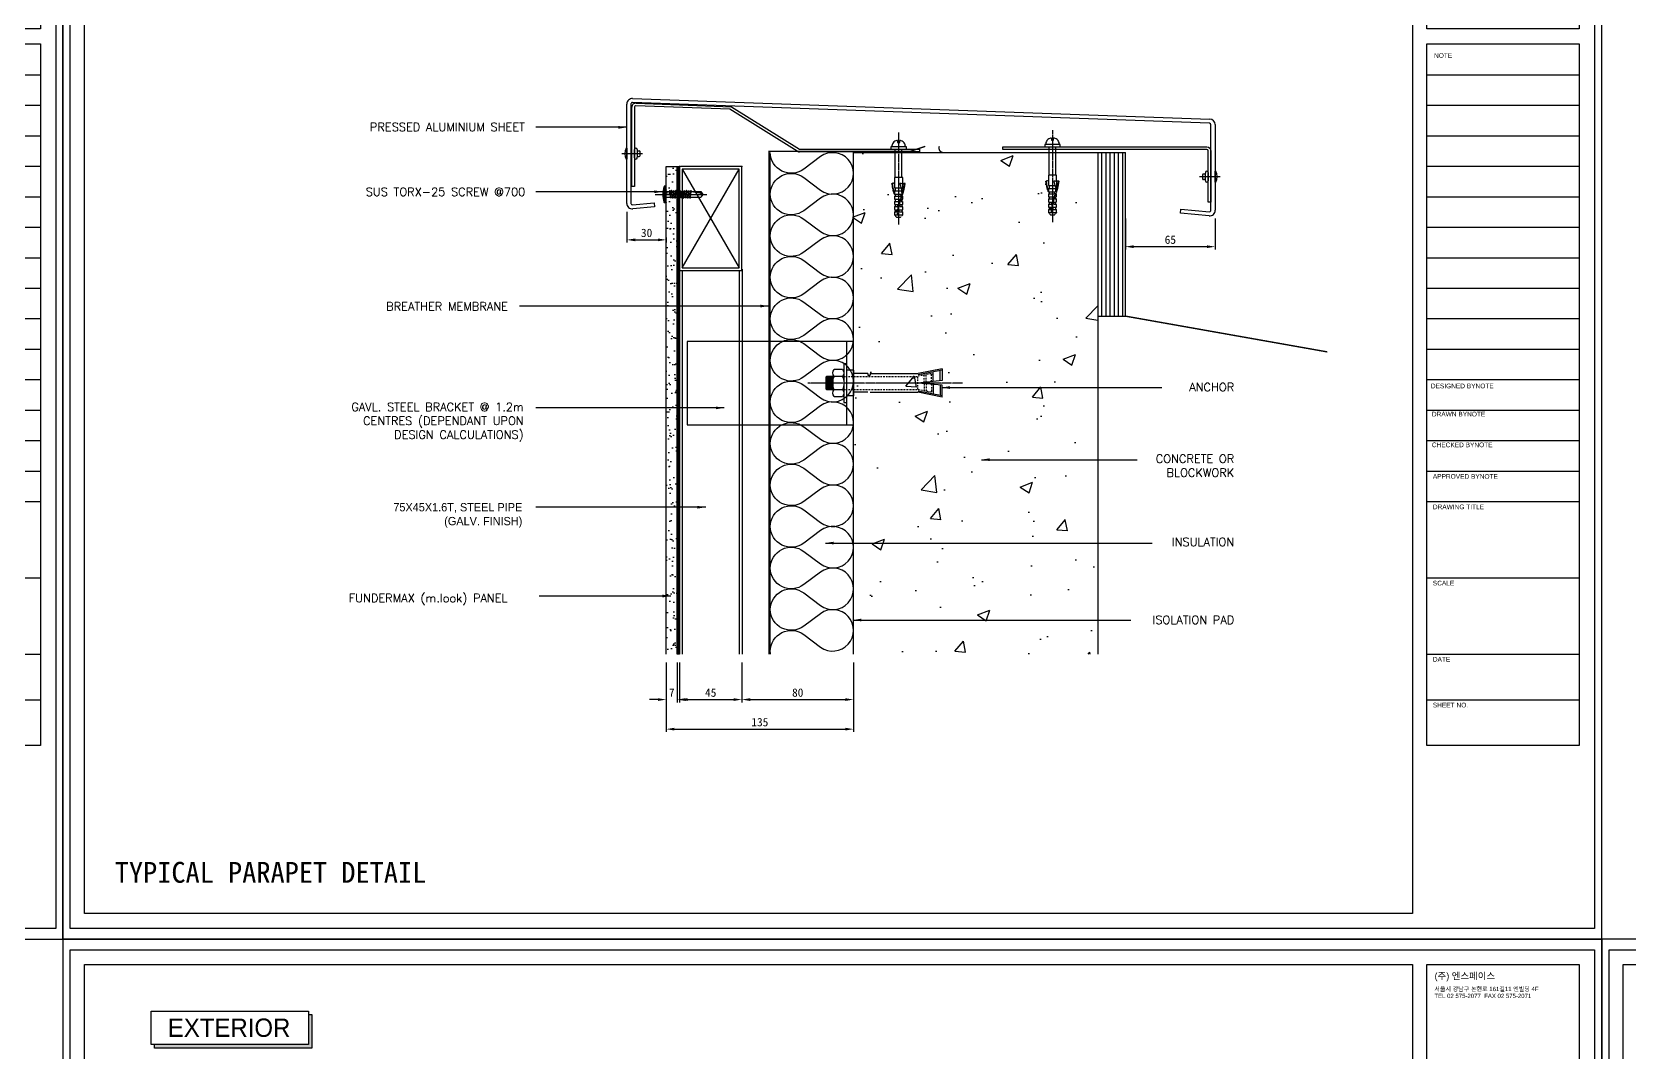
# Model space of a CAD drawing. Header units: millimetres. Extents: x 6755 to 21493, y 282 to 5565.
# Drawn here: x 7841 to 8992, y 3337 to 4072 of the extents above; entities that cross this region are included whole.
import ezdxf

# ---------------------------------------------------------------- set-up
doc = ezdxf.new("R2010")
doc.units = ezdxf.units.MM
doc.header["$MEASUREMENT"] = 0
for name, pattern in [('AXES', [2, 1.25, -0.25, 0.25, -0.25]), ('CACHE', [0.375, 0.25, -0.125]), ('CENTER', [7.75, 7.25, -0.25, 0, -0.25]), ('DASHDOTX2', [2, 1, -0.5, 0, -0.5]), ('HIDDEN', [0.375, 0.25, -0.125])]:
    doc.linetypes.add(name, pattern=pattern)
for name, color, linetype in [('3', 3, 'Continuous'), ('APPLICATION', 3, 'Continuous'), ('Bolt', 1, 'Continuous'), ('BREATHER', 150, 'Continuous'), ('DIM', 1, 'Continuous'), ('Dims', 1, 'Continuous'), ('Fixings', 1, 'Continuous'), ('INSULATION', 2, 'Continuous'), ('Pressings', 3, 'Continuous'), ('Structure', 6, 'Continuous')]:
    doc.layers.add(name, color=color, linetype=linetype)
for name, color, linetype, true_color in [('4', 4, 'Continuous', 0x00ffff), ('nt', 7, 'Continuous', 0x994c00), ('NT Panel', 7, 'Continuous', 0xbfff7f), ('TE 07', 7, 'Continuous', 0x000000), ('TEXT', 2, 'Continuous', 0xffff00)]:
    doc.layers.add(name, color=color, linetype=linetype, true_color=true_color)
doc.styles.add('Arial', font='arial.ttf')
doc.styles.add('HY울릉도L', font='Dotum.ttf')
doc.styles.add('style1', font='simplex.shx')
doc.dimstyles.new('Telling', dxfattribs={"dimscale": 2, "dimtxt": 3, "dimasz": 3, "dimexe": 1, "dimexo": 3, "dimgap": 1, "dimtad": 1, "dimdec": 1, "dimrnd": 1, "dimdsep": 46, "dimtxsty": 'Standard', "dimcen": 3, "dimclrd": 1, "dimclre": 1, "dimclrt": 2, "dimadec": 0, "dimazin": 0, "dimtfac": 1, "dimtdec": 1, "dimtofl": 0, "dimtmove": 0, "dimatfit": 0, "dimfxl": 1, "dimtolj": 1, "dimtzin": 0, "dimlwe": -1, "dimarcsym": 0})

# ---------------------------------------------------------------- blocks, each defined once
blk = doc.blocks.new('AL-TEMPLATE')
at = {"color": 9, "true_color": 0xc0c0c0}
for p, q in [((2716.82, 1392.97), (2800.02, 1392.97)), ((2716.82, 1376.33), (2800.02, 1376.33)), ((2716.82, 1359.69), (2800.02, 1359.69)), ((2716.82, 1343.05), (2800.02, 1343.05)), ((2716.82, 1326.41), (2800.02, 1326.41)), ((2716.82, 1309.77), (2800.02, 1309.77)), ((2716.82, 1293.13), (2800.02, 1293.13)), ((2716.82, 1276.49), (2800.02, 1276.49)), ((2716.82, 1259.85), (2800.02, 1259.85)), ((2716.82, 1243.21), (2800.02, 1243.21)), ((2716.82, 1209.93), (2800.02, 1209.93)), ((2716.82, 1193.29), (2800.02, 1193.29)), ((2716.82, 1176.65), (2800.02, 1176.65)), ((2716.82, 1118.41), (2800.02, 1118.41)), ((2716.82, 1076.81), (2800.02, 1076.81)), ((2716.82, 1051.85), (2800.02, 1051.85))]:
    blk.add_line(p, q, dxfattribs=at)
for points in [[(1976.34, 1509.45), (2808.34, 1509.45), (2808.34, 927.05), (1976.34, 927.05)], [(2716.82, 1501.32), (2800.02, 1501.32), (2800.02, 1418.12), (2716.82, 1418.12)], [(2716.82, 1409.8), (2800.02, 1409.8), (2800.02, 1026.89), (2716.82, 1026.89)]]:
    blk.add_lwpolyline(points, close=True, dxfattribs=at)
for points in [[(2716.82, 1226.57), (2800.02, 1226.57)], [(2716.82, 1160.01), (2800.02, 1160.01)]]:
    blk.add_lwpolyline(points, dxfattribs=at)
at = {"layer": 'nt', "color": 254, "linetype": 'Continuous', "true_color": 0xd6d6d6}
blk.add_lwpolyline([(1972.34, 1515.25), (1972.34, 921.25), (2812.34, 921.25), (2812.34, 1515.25)], close=True, dxfattribs=at)
at = {"layer": 'TE 07'}
blk.add_lwpolyline([(1984.07, 1501.32), (2709.08, 1501.32), (2709.08, 935.18), (1984.07, 935.18)], close=True, dxfattribs=at)
at = {"color": 150, "true_color": 0x007fff, "insert": (2721.06, 1496.93), "char_height": 3.6698, "width": 35.1369, "attachment_point": 1, "line_spacing_factor": 0.963855}
blk.add_mtext('\\fExpo M;(주) 엔스페이스', dxfattribs=at)
at = {"color": 7, "true_color": 0xffffff, "insert": (2720.94, 1489.17), "char_height": 2.3487, "width": 61.8214, "attachment_point": 1, "line_spacing_factor": 0.963855, "style": 'Arial'}
blk.add_mtext('\\fArial;서울시 강남구 논현로 161길11 엔빌딩 4F\\PTEL 02 575-2077  FAX 02 575-2071', dxfattribs=at)
at = {"color": 9, "true_color": 0xc0c0c0, "char_height": 2.5559, "attachment_point": 1, "line_spacing_factor": 0.963855}
for s, insert, width in [('\\fArial;NOTE', (2720.76, 1404.73), 11.9173), ('\\fArial;DESIGNED BYNOTE', (2719.01, 1224.39), 36.0906), ('\\fArial;DRAWN BYNOTE', (2719.56, 1209.04), 30.9788), ('\\fArial;CHECKED BYNOTE', (2719.56, 1192.25), 35.0282), ('\\fArial;APPROVED BYNOTE', (2720.1, 1175.04), 37.5533), ('\\fArial;DRAWING TITLE', (2720.1, 1158.4), 29.8086), ('\\fArial;SCALE', (2720.1, 1116.8), 13.8111), ('\\fArial;DATE', (2720.1, 1075.2), 11.517), ('\\fArial;SHEET NO.', (2720.1, 1050.24), 21.1247)]:
    blk.add_mtext(s, dxfattribs=dict(at, insert=insert, width=width))
blk = doc.blocks.new('Rivet_Front')
at = {"linetype": 'Continuous'}
for p, q in [((-4, 0), (4, 0)), ((-4, 0), (-4, -0.5)), ((-4, 0), (-4, -0.5)), ((-4, 0), (4, 0)), ((0, 11.2), (0, -3.7)), ((4, 0), (4, -0.5)), ((4, 0), (4, -0.5)), ((-4, 0), (4, 0)), ((-4, 0), (-4, -0.5)), ((4, 0), (4, -0.5))]:
    blk.add_line(p, q, dxfattribs=at)
blk.add_arc((0, 7), 8.5, 241.9275, 298.0725, dxfattribs=at)
blk.add_arc((0, 7), 8.5, 241.9275, 298.0725, dxfattribs=at)
blk.add_arc((0, 7), 8.5, 241.9275, 298.0725, dxfattribs=at)
blk = doc.blocks.new('Rivet_back')
at = {"linetype": 'Continuous'}
for p, q in [((-3.1, 2), (-2.6, 2)), ((-3.1, 2), (-2.6, 2)), ((-3.1, 2), (-2.6, 2)), ((-2.6, 2), (2.3, 2)), ((-2.6, 2), (2.3, 2)), ((-2.6, 2), (2.3, 2)), ((-2.1, 2.5), (-2.1, 3.5)), ((-2.1, 2.5), (-2.1, 3.5)), ((-2.1, 2.5), (-2.1, 3.5)), ((1.4, 4), (-1.6, 4)), ((1.4, 4), (-1.6, 4)), ((1.4, 4), (-1.6, 4)), ((1.9, 2.5), (1.9, 3.5)), ((1.9, 2.5), (1.9, 3.5)), ((1.9, 2.5), (1.9, 3.5)), ((2.9, 2), (2.4, 2)), ((2.9, 2), (2.4, 2)), ((2.9, 2), (2.4, 2)), ((2.9, 0), (-3.1, 0))]:
    blk.add_line(p, q, dxfattribs=at)
for centre, radius, start, end in [((-3.1, 1), 1, 90, 270), ((-3.1, 1), 1, 90, 270), ((-3.1, 1), 1, 90, 270), ((-2.6, 2.5), 0.5, 270, 0), ((-2.6, 2.5), 0.5, 270, 0), ((-2.6, 2.5), 0.5, 270, 0), ((-1.6, 3.5), 0.5, 90, 180), ((-1.6, 3.5), 0.5, 90, 180), ((-1.6, 3.5), 0.5, 90, 180), ((1.4, 3.5), 0.5, 0, 90), ((1.4, 3.5), 0.5, 0, 90), ((1.4, 3.5), 0.5, 0, 90), ((2.4, 2.5), 0.5, 180, 270), ((2.4, 2.5), 0.5, 180, 270), ((2.4, 2.5), 0.5, 180, 270), ((2.9, 1), 1, 270, 90), ((2.9, 1), 1, 270, 90), ((2.9, 1), 1, 270, 90)]:
    blk.add_arc(centre, radius, start, end, dxfattribs=at)
blk = doc.blocks.new('TPNS10')
at = {"linetype": 'AXES'}
blk.add_line((12, 0), (-54.4, 0), dxfattribs=at)
at = {"linetype": 'CACHE'}
for p, q in [((-47.4, 3), (-48.9, 1.5)), ((-48.9, 1.5), (-48.9, -1.5)), ((-45.1, 3), (-47.4, 3)), ((-47.4, 3), (-47.4, -3)), ((-45.1, 3), (-45.1, 1.3)), ((-43.6, 2.5), (-45.1, 2.5)), ((-41.4, 3), (-43.6, 3)), ((-43.6, 3), (-43.6, 1.1)), ((-41.4, 3), (-41.4, 0.7)), ((-39.9, 2.5), (-41.4, 2.5)), ((-37.6, 3), (-39.9, 3)), ((-39.9, 3), (-39.9, 0.4)), ((-37.6, 3), (-37.6, -0.3)), ((-36.1, 2.5), (-37.6, 2.5)), ((-33.9, 3), (-36.1, 3)), ((-36.1, 3), (-36.1, -0.7)), ((-33.9, 3), (-33.9, -1.5)), ((-32.4, 2.5), (-33.9, 2.5)), ((-30.1, 3), (-32.4, 3)), ((-32.4, 3), (-32.4, -2)), ((-30.1, 3), (-30.1, -2.3)), ((-27.9, 2.5), (-30.1, 2.5)), ((-27.9, 3), (-27.9, -2)), ((-20.4, 3), (-27.9, 3)), ((-24.8, 3), (-24.4, 4.4)), ((-20.4, -3), (-20.4, 3)), ((-20.4, 2.4), (0, 2.4)), ((-47.4, -3), (-48.9, -1.5)), ((-47.4, -3), (-45.1, -3)), ((-45.1, -0.3), (-45.1, -3)), ((-45.1, -2.5), (-43.6, -2.5)), ((-43.6, -0.5), (-43.6, -3)), ((-43.6, -3), (-41.4, -3)), ((-41.4, -0.9), (-41.4, -3)), ((-41.4, -2.5), (-39.9, -2.5)), ((-39.9, -1.3), (-39.9, -3)), ((-39.9, -3), (-37.6, -3)), ((-37.6, -1.9), (-37.6, -3)), ((-37.6, -2.5), (-36.1, -2.5)), ((-36.1, -2.4), (-36.1, -3)), ((-36.1, -3), (-33.9, -3)), ((-33.9, -3), (-34, -2.5)), ((-24.5, -1), (-24.8, -3)), ((-24.8, -3), (-24.4, -4.4)), ((-24.8, -3), (-20.4, -3)), ((-24.4, -4.4), (-24.5, -4.8)), ((-20.4, -2.4), (0, -2.4))]:
    blk.add_line(p, q, dxfattribs=at)
for p, q in [((0, 5.6), (0, -5.6)), ((1.6, 5.6), (0, 5.6)), ((1.6, -5.6), (1.6, 5.6)), ((2.4, 4.8), (1.6, 4.8)), ((6.3, 0.8), (4.8, 0.8)), ((4.8, 0.8), (4.8, -0.8)), ((0, -5.6), (1.6, -5.6)), ((2.4, -4.8), (1.6, -4.8)), ((4.8, -0.8), (6.3, -0.8))]:
    blk.add_line(p, q)
for points in [[(-47.4, 0.8), (-45, 0.6), (-44.6, 0.6), (-44.2, 0.6), (-43.8, 0.5), (-43.4, 0.5), (-42.9, 0.4), (-42.5, 0.3), (-42.1, 0.3), (-41.7, 0.2), (-41.4, 0.1), (-41, 0), (-40.6, -0.1), (-40.2, -0.2), (-39.8, -0.3), (-39.4, -0.4), (-39, -0.5), (-38.6, -0.6), (-38.2, -0.7), (-37.8, -0.8), (-37.4, -1), (-37, -1.1), (-36.6, -1.2), (-36.2, -1.3), (-35.8, -1.5), (-35.4, -1.6), (-35, -1.7), (-34.6, -1.8), (-34.2, -2), (-33.9, -2.1), (-33.5, -2.2), (-33.2, -2.4)], [(-47.4, 0.5), (-45.1, 0.3), (-44.6, 0.2), (-44.2, 0.2), (-43.8, 0.1), (-43.4, 0.1), (-43, 0), (-42.6, 0), (-42.2, -0.1), (-41.8, -0.2), (-41.4, -0.3), (-41.1, -0.3), (-40.7, -0.4), (-40.3, -0.5), (-39.9, -0.6), (-39.5, -0.7), (-39, -0.9), (-38.1, -1.1), (-37.3, -1.4), (-36.7, -1.6), (-36.3, -1.7), (-35.9, -1.8), (-35.5, -1.9), (-35.1, -2.1), (-34.7, -2.2), (-34.4, -2.3), (-33.9, -2.5), (-33.3, -2.7), (-32.9, -2.8), (-32.6, -3), (-32.2, -3.1), (-31.9, -3.2), (-31.5, -3.3), (-31.1, -3.5), (-30.7, -3.6), (-30.3, -3.7), (-29.9, -3.8), (-29.4, -3.9), (-29, -4), (-28.5, -4.1), (-27.9, -4.2), (-27.3, -4.3), (-26.7, -4.4), (-26, -4.5), (-25.3, -4.7), (-24.5, -4.8)], [(-45.1, 1.3), (-45, 1.2), (-44.5, 1.2), (-44.1, 1.2), (-43.7, 1.1), (-43.6, 1.1)], [(-41.4, 0.7), (-41.2, 0.7), (-40.8, 0.6), (-40.4, 0.5), (-40.1, 0.4), (-39.9, 0.4)], [(-32.4, 3), (-32.2, 3.1), (-31.9, 3.2), (-31.5, 3.3), (-31.1, 3.5), (-30.7, 3.6), (-30.3, 3.7), (-29.9, 3.8), (-29.4, 3.9), (-29, 4), (-28.5, 4.1), (-27.9, 4.2), (-27.3, 4.3), (-26.7, 4.4), (-26, 4.5), (-25.3, 4.7), (-24.5, 4.8)], [(-31.3, 3), (-31, 3.1), (-30.6, 3.2), (-30.2, 3.3), (-29.8, 3.4), (-29.4, 3.5), (-28.9, 3.7), (-28.4, 3.8), (-27.8, 3.9), (-27.3, 4), (-26.6, 4.1), (-26, 4.2), (-25.2, 4.3), (-24.4, 4.4)], [(-45.1, -0.3), (-45.1, -0.3), (-44.7, -0.4), (-44.3, -0.4), (-43.9, -0.5), (-43.6, -0.5)], [(-41.4, -0.9), (-41.2, -0.9), (-40.8, -1), (-40.5, -1.1), (-40.1, -1.2), (-39.9, -1.3)], [(-37.6, -0.3), (-37.3, -0.4), (-36.8, -0.5), (-36.4, -0.6), (-36.1, -0.7)], [(-37.6, -1.9), (-37.5, -2), (-36.9, -2.1), (-36.5, -2.3), (-36.1, -2.4)], [(-33.9, -1.5), (-33.7, -1.5), (-33.3, -1.7), (-33, -1.8)], [(-32.8, -2.5), (-32.5, -2.6), (-32.1, -2.7), (-31.7, -2.9), (-31.4, -3), (-31, -3.1), (-30.6, -3.2), (-30.2, -3.3), (-29.8, -3.4), (-29.4, -3.5), (-28.9, -3.7), (-28.4, -3.8), (-27.8, -3.9), (-27.3, -4), (-26.6, -4.1), (-26, -4.2), (-25.2, -4.3), (-24.4, -4.4)], [(-32.4, -2.5), (-31.5, -2.5), (-30.6, -2.4), (-29.9, -2.3), (-29.3, -2.3), (-28.8, -2.2), (-28.4, -2.1), (-27.9, -2), (-27.6, -1.9), (-27.2, -1.8), (-26.8, -1.7), (-26.5, -1.6), (-26.1, -1.5), (-25.7, -1.4), (-25.3, -1.2), (-24.9, -1.1), (-24.5, -1)], [(-32.1, -2.6), (-31.1, -2.7), (-30.3, -2.8), (-29.6, -2.9), (-28.9, -2.9), (-28.4, -3), (-28, -3), (-27.6, -3.1), (-27.2, -3.1), (-26.9, -3.1), (-26.5, -3.1), (-26.2, -3.1), (-25.9, -3.2), (-25.6, -3.1), (-25.3, -3.1), (-25.1, -3.1), (-24.9, -3.1)]]:
    blk.add_lwpolyline(points, dxfattribs=at)
for points in [[(6.3, 0.8, 0.048202), (6, 1.9, 0.09084), (5.2, 3.4, 0.104065), (3.9, 4.4, 0.115836), (2.4, 4.8, 0.115836)], [(2.4, -4.8, 0.115836), (3.9, -4.4, 0.104065), (5.2, -3.4, 0.09084), (6, -1.9, 0.048202), (6.3, -0.8, 0.083285)]]:
    blk.add_lwpolyline(points, format="xyb")
blk = doc.blocks.new('*D80')
at = {"layer": 'Defpoints', "color": 0, "transparency": 16777216}
for p in [(8628.9, 3943.6), (8693.6, 3943.6), (8628.9, 3917.4)]:
    blk.add_point(p, dxfattribs=at)
at = {"layer": 'Dims', "color": 1, "transparency": 16777216}
for p, q in [((8628.9, 3937.6), (8628.9, 3915.4)), ((8693.6, 3937.6), (8693.6, 3915.4))]:
    blk.add_line(p, q, dxfattribs=at)
at = {"layer": 'Dims', "color": 1, "lineweight": -2, "transparency": 16777216}
blk.add_line((8687.6, 3917.4), (8634.9, 3917.4), dxfattribs=at)
at = {"layer": 'Dims', "color": 1, "transparency": 16777216}
for points in [[(8634.9, 3918.4), (8634.9, 3916.4), (8628.9, 3917.4)], [(8687.6, 3918.4), (8687.6, 3916.4), (8693.6, 3917.4)]]:
    blk.add_solid(points, dxfattribs=at)
at = {"layer": 'Dims', "color": 2, "transparency": 16777216, "insert": (8661.3, 3922.4), "char_height": 6, "attachment_point": 5}
blk.add_mtext('\\A1;65', dxfattribs=at)
blk = doc.blocks.new('*D81')
at = {"layer": 'Defpoints', "color": 0, "transparency": 16777216}
for p in [(8269.7, 3948.6), (8298, 3929.9), (8298, 3922.3)]:
    blk.add_point(p, dxfattribs=at)
at = {"layer": 'Dims', "color": 1, "transparency": 16777216}
for p, q in [((8269.7, 3942.6), (8269.7, 3920.3)), ((8298, 3923.9), (8298, 3920.3))]:
    blk.add_line(p, q, dxfattribs=at)
at = {"layer": 'Dims', "color": 1, "lineweight": -2, "transparency": 16777216}
blk.add_line((8275.7, 3922.3), (8292, 3922.3), dxfattribs=at)
at = {"layer": 'Dims', "color": 1, "transparency": 16777216}
for points in [[(8275.7, 3923.3), (8275.7, 3921.3), (8269.7, 3922.3)], [(8292, 3923.3), (8292, 3921.3), (8298, 3922.3)]]:
    blk.add_solid(points, dxfattribs=at)
at = {"layer": 'Dims', "color": 2, "transparency": 16777216, "insert": (8283.9, 3927.3), "char_height": 6, "attachment_point": 5}
blk.add_mtext('\\A1;30', dxfattribs=at)
blk = doc.blocks.new('al-anchor')
at = {"layer": 'Bolt', "linetype": 'CENTER'}
blk.add_line((450.1, 842.4), (450.1, 731), dxfattribs=at)
at = {"layer": 'Bolt'}
for p, q in [((439.9, 827.7), (443.4, 810.2)), ((439.9, 827.7), (448.5, 827.7)), ((440.8, 827.7), (444.3, 810.3)), ((448.6, 826.2), (441.2, 826.2)), ((449.1, 821.3), (442.1, 821.3)), ((448.5, 827.7), (450.1, 810.2)), ((451.8, 827.7), (450.1, 810.2)), ((451.2, 821.3), (458.2, 821.3)), ((451.7, 826.2), (459.1, 826.2)), ((460.4, 827.7), (451.8, 827.7)), ((459.4, 827.7), (455.9, 810.3)), ((460.4, 827.7), (456.9, 810.3)), ((443.4, 775.8), (443.4, 810.2)), ((456.9, 775.8), (456.9, 810.3)), ((443.4, 774.2), (443.4, 763.9)), ((455.7, 774.2), (455.7, 775.8)), ((456.9, 775.8), (455.7, 775.8)), ((456.9, 774.2), (455.7, 774.2)), ((456.9, 774.2), (456.9, 763.9)), ((440.9, 763.9), (440.9, 758.9)), ((459.4, 763.9), (440.9, 763.9)), ((459.4, 763.9), (459.4, 758.9)), ((440.4, 749.9), (440.4, 755.9)), ((445.4, 744.4), (445.4, 755.9)), ((454.9, 748.9), (445.4, 748.9)), ((454.9, 748.4), (445.4, 748.4)), ((454.9, 755.9), (454.9, 744.4)), ((459.9, 755.9), (459.9, 749.9)), ((454.9, 747.9), (445.4, 747.9)), ((454.9, 747.4), (445.4, 747.4)), ((454.9, 746.9), (445.4, 746.9)), ((454.9, 746.4), (445.4, 746.4)), ((454.9, 745.9), (445.4, 745.9)), ((454.9, 745.4), (445.4, 745.4)), ((454.9, 744.9), (445.4, 744.9)), ((454.9, 744.4), (445.4, 744.4)), ((445.4, 744.4), (445.9, 743.9)), ((454.4, 743.9), (445.9, 743.9)), ((454.4, 743.9), (454.9, 744.4))]:
    blk.add_line(p, q, dxfattribs=at)
at = {"layer": 'Bolt', "linetype": 'DASHDOTX2'}
for p, q in [((443.5, 819.5), (445.3, 810.3)), ((449.2, 820), (444, 820)), ((451.1, 820), (456.3, 820)), ((456.8, 819.5), (455, 810.3)), ((449.6, 816.1), (444.1, 816.1)), ((449.7, 814.8), (444.4, 814.8)), ((445.4, 755.9), (445.4, 810.2)), ((445.4, 810.2), (454.9, 810.2)), ((450.6, 814.8), (455.9, 814.8)), ((450.7, 816.1), (456.1, 816.1)), ((454.9, 755.9), (454.9, 810.2))]:
    blk.add_line(p, q, dxfattribs=at)
at = {"layer": 'Bolt'}
blk.add_lwpolyline([(436, 758.9), (464, 758.9), (464, 756.9), (436, 756.9)], close=True, dxfattribs=at)
at = {"layer": 'Bolt', "linetype": 'DASHDOTX2'}
for centre, start, end in [((444, 819.5), 91.5299, 176.3045), ((456.3, 819.5), 3.6955, 88.4701)]:
    blk.add_arc(centre, 0.513, start, end, dxfattribs=at)
at = {"layer": 'Bolt'}
for centre, radius, start, end in [((442.9, 753.3), 3.58, 45.683, 134.317), ((442.9, 752.4), 3.58, 225.683, 314.317), ((450.1, 745.3), 11.6, 65.7903, 114.2097), ((450.1, 760.4), 11.6, 245.7903, 294.2097), ((457.4, 753.3), 3.58, 45.683, 134.317), ((457.4, 752.4), 3.58, 225.683, 314.317)]:
    blk.add_arc(centre, radius, start, end, dxfattribs=at)
blk = doc.blocks.new('75-45_pipe')
at = {"layer": '3', "color": 4}
for p, q in [((-3668.1, 5689.5), (-3739.1, 5648.5)), ((-3739.1, 5689.5), (-3668.1, 5648.5))]:
    blk.add_line(p, q, dxfattribs=at)
blk.add_lwpolyline([(-3740.1, 5646.5), (-3667.1, 5646.5, 0.414214), (-3666.1, 5647.5), (-3666.1, 5690.5, 0.414214), (-3667.1, 5691.5), (-3740.1, 5691.5, 0.414214), (-3741.1, 5690.5), (-3741.1, 5647.5, 0.414214)], format="xyb", close=True, dxfattribs=at)
blk.add_lwpolyline([(-3739.1, 5648.5), (-3668.1, 5648.5), (-3668.1, 5689.5), (-3739.1, 5689.5)], close=True, dxfattribs=at)
at = {"layer": 'DIM'}
for p in [(-3741.1, 5691.5), (-3666.1, 5691.5), (-3741.1, 5646.5), (-3666.1, 5646.5)]:
    blk.add_point(p, dxfattribs=at)
blk = doc.blocks.new('*D123')
at = {"layer": 'Defpoints', "color": 0, "transparency": 16777216}
for p in [(8298, 3623.8), (8306, 3623.8), (8306, 3591.1)]:
    blk.add_point(p, dxfattribs=at)
at = {"layer": 'Dims', "color": 1, "transparency": 16777216}
for p, q in [((8298, 3617.8), (8298, 3589.1)), ((8306, 3617.8), (8306, 3589.1))]:
    blk.add_line(p, q, dxfattribs=at)
at = {"layer": 'Dims', "color": 1, "lineweight": -2, "transparency": 16777216}
for p, q in [((8292, 3591.1), (8286, 3591.1)), ((8312, 3591.1), (8318, 3591.1))]:
    blk.add_line(p, q, dxfattribs=at)
at = {"layer": 'Dims', "color": 1, "transparency": 16777216}
for points in [[(8292, 3592.1), (8292, 3590.1), (8298, 3591.1)], [(8312, 3592.1), (8312, 3590.1), (8306, 3591.1)]]:
    blk.add_solid(points, dxfattribs=at)
at = {"layer": 'Dims', "color": 2, "transparency": 16777216, "insert": (8302, 3596.1), "char_height": 6, "attachment_point": 5}
blk.add_mtext('\\A1;7', dxfattribs=at)
blk = doc.blocks.new('*D124')
at = {"layer": 'Defpoints', "color": 0, "transparency": 16777216}
for p in [(8307.6, 3623.8), (8352.6, 3623.8), (8352.6, 3591.1)]:
    blk.add_point(p, dxfattribs=at)
at = {"layer": 'Dims', "color": 1, "transparency": 16777216}
for p, q in [((8307.6, 3617.8), (8307.6, 3589.1)), ((8352.6, 3617.8), (8352.6, 3589.1))]:
    blk.add_line(p, q, dxfattribs=at)
at = {"layer": 'Dims', "color": 1, "lineweight": -2, "transparency": 16777216}
blk.add_line((8313.6, 3591.1), (8346.6, 3591.1), dxfattribs=at)
at = {"layer": 'Dims', "color": 1, "transparency": 16777216}
for points in [[(8313.6, 3592.1), (8313.6, 3590.1), (8307.6, 3591.1)], [(8346.6, 3592.1), (8346.6, 3590.1), (8352.6, 3591.1)]]:
    blk.add_solid(points, dxfattribs=at)
at = {"layer": 'Dims', "color": 2, "transparency": 16777216, "insert": (8330.1, 3596.1), "char_height": 6, "attachment_point": 5}
blk.add_mtext('\\A1;45', dxfattribs=at)
blk = doc.blocks.new('*D125')
at = {"layer": 'Defpoints', "color": 0, "transparency": 16777216}
for p in [(8352.6, 3623.2), (8433, 3623.2), (8433, 3591.1)]:
    blk.add_point(p, dxfattribs=at)
at = {"layer": 'Dims', "color": 1, "transparency": 16777216}
for p, q in [((8352.6, 3617.2), (8352.6, 3589.1)), ((8433, 3617.2), (8433, 3589.1))]:
    blk.add_line(p, q, dxfattribs=at)
at = {"layer": 'Dims', "color": 1, "lineweight": -2, "transparency": 16777216}
blk.add_line((8358.6, 3591.1), (8427, 3591.1), dxfattribs=at)
at = {"layer": 'Dims', "color": 1, "transparency": 16777216}
for points in [[(8358.6, 3592.1), (8358.6, 3590.1), (8352.6, 3591.1)], [(8427, 3592.1), (8427, 3590.1), (8433, 3591.1)]]:
    blk.add_solid(points, dxfattribs=at)
at = {"layer": 'Dims', "color": 2, "transparency": 16777216, "insert": (8392.8, 3596.1), "char_height": 6, "attachment_point": 5}
blk.add_mtext('\\A1;80', dxfattribs=at)
blk = doc.blocks.new('*D126')
at = {"layer": 'Defpoints', "color": 0, "transparency": 16777216}
for p in [(8298, 3623.8), (8433, 3623.8), (8433, 3569.8)]:
    blk.add_point(p, dxfattribs=at)
at = {"layer": 'Dims', "color": 1, "transparency": 16777216}
for p, q in [((8298, 3617.8), (8298, 3567.8)), ((8433, 3617.8), (8433, 3567.8))]:
    blk.add_line(p, q, dxfattribs=at)
at = {"layer": 'Dims', "color": 1, "lineweight": -2, "transparency": 16777216}
blk.add_line((8304, 3569.8), (8427, 3569.8), dxfattribs=at)
at = {"layer": 'Dims', "color": 1, "transparency": 16777216}
for points in [[(8304, 3570.8), (8304, 3568.8), (8298, 3569.8)], [(8427, 3570.8), (8427, 3568.8), (8433, 3569.8)]]:
    blk.add_solid(points, dxfattribs=at)
at = {"layer": 'Dims', "color": 2, "transparency": 16777216, "insert": (8365.5, 3574.8), "char_height": 6, "attachment_point": 5}
blk.add_mtext('\\A1;135', dxfattribs=at)
blk = doc.blocks.new('SDS')
at = {"layer": 'Bolt', "linetype": 'ByBlock'}
h = blk.add_hatch(color=256, dxfattribs=at)
edge = h.paths.add_edge_path()
edge.add_ellipse((2174.7, 2125), major_axis=(0.122, 0.122), ratio=1, start_angle=227.4952, end_angle=310.1753, ccw=False)
edge.add_line((2174.7, 2124.8), (2174.2, 2124.8))
edge.add_ellipse((2174.2, 2125.2), major_axis=(-0.273, 0.273), ratio=1, start_angle=58.6705, end_angle=131.9754, ccw=False)
edge.add_ellipse((2189.6, 2130.8), major_axis=(11.8, 11.8), ratio=1, start_angle=143.5595, end_angle=154.9155, ccw=False)
edge.add_line((2173.1, 2128.3), (2173.9, 2128.3))
edge.add_line((2173.9, 2128.3), (2174.5, 2130.8))
edge.add_line((2174.5, 2130.8), (2173.9, 2133.3))
edge.add_line((2173.9, 2133.3), (2173.1, 2133.3))
edge.add_ellipse((2189.6, 2130.8), major_axis=(-11.8, 11.8), ratio=1, start_angle=25.0886, end_angle=36.4366, ccw=False)
edge.add_ellipse((2174.2, 2136.4), major_axis=(-0.273, 0.273), ratio=1, start_angle=-41.9754, end_angle=31.5885, ccw=False)
edge.add_line((2174.2, 2136.8), (2174.7, 2136.8))
edge.add_ellipse((2174.7, 2136.7), major_axis=(0.122, 0.122), ratio=1, start_angle=319.8247, end_angle=402.5048, ccw=False)
edge.add_line((2174.9, 2136.7), (2174.9, 2125))
for points in [[(2178.2, 2133.5), (2177.9, 2130.8), (2177.8, 2130.7), (2177.8, 2130.8), (2178.1, 2133.6), (2178.2, 2133.6)], [(2179.4, 2133.6), (2179.4, 2133.6), (2179.4, 2133.6), (2179.4, 2133.5), (2178.8, 2128.1), (2178.7, 2128.1), (2178.7, 2128.1)], [(2180.9, 2133.6), (2180.9, 2133.6), (2181, 2133.6), (2181, 2133.5), (2180.3, 2128.1), (2180.3, 2128.1), (2180.2, 2128.1)], [(2182.4, 2133.6), (2182.5, 2133.6), (2182.5, 2133.6), (2182.5, 2133.5), (2181.9, 2128.1), (2181.8, 2128.1), (2181.8, 2128.1)], [(2184, 2133.6), (2184, 2133.6), (2184, 2133.6), (2184.1, 2133.5), (2183.4, 2128.1), (2183.4, 2128.1), (2183.3, 2128.1)], [(2185.5, 2133.6), (2185.6, 2133.6), (2185.6, 2133.6), (2185.6, 2133.5), (2185, 2128.1), (2184.9, 2128.1), (2184.9, 2128.1)], [(2187.1, 2133.6), (2187.1, 2133.6), (2187.1, 2133.6), (2187.2, 2133.5), (2186.5, 2128.1), (2186.5, 2128.1), (2186.4, 2128.1)], [(2188.6, 2133.6), (2188.7, 2133.6), (2188.7, 2133.6), (2188.7, 2133.5), (2188.1, 2128.1), (2188, 2128.1), (2187.9, 2128.1)], [(2190.1, 2133.6), (2190.2, 2133.6), (2190.2, 2133.6), (2190.2, 2133.5), (2189.6, 2128.1), (2189.5, 2128.1), (2189.5, 2128.1)], [(2191.7, 2133.6), (2191.7, 2133.6), (2191.8, 2133.6), (2191.8, 2133.5), (2191.1, 2128.1), (2191.1, 2128.1), (2191, 2128.1)], [(2193.2, 2133.6), (2193.3, 2133.6), (2193.3, 2133.6), (2193.3, 2133.5), (2192.7, 2128.1), (2192.6, 2128.1), (2192.6, 2128.1)]]:
    blk.add_hatch(color=256, dxfattribs=at).paths.add_polyline_path(points)
at = {"layer": 'Bolt', "linetype": 'CENTER', "ltscale": 10}
blk.add_line((2167.4, 2130.8), (2204.6, 2130.8), dxfattribs=at)
at = {"layer": 'Bolt'}
for p, q in [((2176.2, 2132.8), (2177.9, 2132.8)), ((2177.8, 2130.8), (2178.1, 2133.6)), ((2177.8, 2130.8), (2177.9, 2132.8)), ((2178.1, 2133.6), (2177.9, 2132.8)), ((2177.9, 2130.8), (2178.2, 2133.5)), ((2177.9, 2130.8), (2178.4, 2132.8)), ((2178.2, 2133.6), (2178.4, 2132.8)), ((2178.4, 2132.8), (2179.1, 2132.8)), ((2178.5, 2128.8), (2179.1, 2132.8)), ((2178.7, 2128.1), (2179.4, 2133.6)), ((2178.8, 2128.1), (2179.5, 2133.5)), ((2179, 2128.8), (2179.6, 2132.8)), ((2179.3, 2133.6), (2179.1, 2132.8)), ((2179.4, 2133.6), (2179.6, 2132.8)), ((2179.6, 2132.8), (2180.4, 2132.8)), ((2179.6, 2132.8), (2180.7, 2132.8)), ((2180, 2128.8), (2180.7, 2132.8)), ((2180.2, 2128.1), (2180.9, 2133.6)), ((2180.3, 2128.1), (2181, 2133.5)), ((2180.5, 2128.8), (2181.2, 2132.8)), ((2180.9, 2133.6), (2180.7, 2132.8)), ((2181, 2133.6), (2181.2, 2132.8)), ((2181.2, 2132.8), (2181.9, 2132.8)), ((2181.2, 2132.8), (2182.2, 2132.8)), ((2181.6, 2128.8), (2182.2, 2132.8)), ((2181.8, 2128.1), (2182.4, 2133.6)), ((2181.9, 2128.1), (2182.5, 2133.5)), ((2182.1, 2128.8), (2182.7, 2132.8)), ((2182.4, 2133.6), (2182.2, 2132.8)), ((2182.5, 2133.6), (2182.7, 2132.8)), ((2182.7, 2132.8), (2183.4, 2132.8)), ((2182.7, 2132.8), (2183.7, 2132.8)), ((2183.1, 2128.8), (2183.7, 2132.8)), ((2183.3, 2128.1), (2184, 2133.6)), ((2183.4, 2128.1), (2184.1, 2133.5)), ((2183.6, 2128.8), (2184.2, 2132.8)), ((2183.9, 2133.6), (2183.7, 2132.8)), ((2184, 2133.6), (2184.2, 2132.8)), ((2184.2, 2132.8), (2185, 2132.8)), ((2184.2, 2132.8), (2185.3, 2132.8)), ((2184.7, 2128.8), (2185.3, 2132.8)), ((2184.9, 2128.1), (2185.5, 2133.6)), ((2185, 2128.1), (2185.6, 2133.5)), ((2185.2, 2128.8), (2185.8, 2132.8)), ((2185.5, 2133.6), (2185.3, 2132.8)), ((2185.6, 2133.6), (2185.8, 2132.8)), ((2185.8, 2132.8), (2186.5, 2132.8)), ((2185.8, 2132.8), (2186.8, 2132.8)), ((2186.2, 2128.8), (2186.8, 2132.8)), ((2186.4, 2128.1), (2187.1, 2133.6)), ((2186.5, 2128.1), (2187.2, 2133.5)), ((2186.7, 2128.8), (2187.3, 2132.8)), ((2187, 2133.6), (2186.8, 2132.8)), ((2187.1, 2133.6), (2187.3, 2132.8)), ((2187.3, 2132.8), (2188.1, 2132.8)), ((2187.3, 2132.8), (2188.4, 2132.8)), ((2187.7, 2128.8), (2188.4, 2132.8)), ((2187.9, 2128.1), (2188.6, 2133.6)), ((2188.1, 2128.1), (2188.7, 2133.5)), ((2188.2, 2128.8), (2188.9, 2132.8)), ((2188.6, 2133.6), (2188.4, 2132.8)), ((2188.7, 2133.6), (2188.9, 2132.8)), ((2188.9, 2132.8), (2189.6, 2132.8)), ((2188.9, 2132.8), (2189.9, 2132.8)), ((2189.3, 2128.8), (2189.9, 2132.8)), ((2189.5, 2128.1), (2190.1, 2133.6)), ((2189.6, 2128.1), (2190.2, 2133.5)), ((2189.8, 2128.8), (2190.4, 2132.8)), ((2190.1, 2133.6), (2189.9, 2132.8)), ((2190.2, 2133.6), (2190.4, 2132.8)), ((2190.4, 2132.8), (2191.1, 2132.8)), ((2190.4, 2132.8), (2191.5, 2132.8)), ((2190.8, 2128.8), (2191.5, 2132.8)), ((2191, 2128.1), (2191.7, 2133.6)), ((2191.1, 2128.1), (2191.8, 2133.5)), ((2191.3, 2128.8), (2191.9, 2132.8)), ((2191.6, 2133.6), (2191.5, 2132.8)), ((2191.8, 2133.6), (2191.9, 2132.8)), ((2191.9, 2132.8), (2192.7, 2132.8)), ((2191.9, 2132.8), (2193, 2132.8)), ((2192.4, 2128.8), (2193, 2132.8)), ((2192.6, 2128.1), (2193.2, 2133.6)), ((2192.7, 2128.1), (2193.3, 2133.5)), ((2192.9, 2128.8), (2193.5, 2132.8)), ((2193.2, 2133.6), (2193, 2132.8)), ((2193, 2132.8), (2200.3, 2132.8)), ((2193.3, 2133.6), (2193.5, 2132.8)), ((2193.5, 2132.8), (2200, 2131.8)), ((2200, 2131.8), (2201.9, 2130.8)), ((2200.3, 2132.8), (2201.9, 2130.8)), ((2201.9, 2130.8), (2200.3, 2128.8)), ((2176.2, 2128.8), (2178.5, 2128.8)), ((2178.7, 2128.1), (2178.5, 2128.8)), ((2178.8, 2128.1), (2179, 2128.8)), ((2179, 2128.8), (2180, 2128.8)), ((2180.2, 2128.1), (2180, 2128.8)), ((2180.3, 2128.1), (2180.5, 2128.8)), ((2180.5, 2128.8), (2181.6, 2128.8)), ((2181.8, 2128.1), (2181.6, 2128.8)), ((2181.9, 2128.1), (2182.1, 2128.8)), ((2182.1, 2128.8), (2183.1, 2128.8)), ((2183.3, 2128.1), (2183.1, 2128.8)), ((2183.4, 2128.1), (2183.6, 2128.8)), ((2183.6, 2128.8), (2184.7, 2128.8)), ((2184.9, 2128.1), (2184.7, 2128.8)), ((2185, 2128.1), (2185.2, 2128.8)), ((2185.2, 2128.8), (2186.2, 2128.8)), ((2186.4, 2128.1), (2186.2, 2128.8)), ((2186.5, 2128.1), (2186.7, 2128.8)), ((2186.7, 2128.8), (2187.7, 2128.8)), ((2187.9, 2128.1), (2187.7, 2128.8)), ((2188.1, 2128.1), (2188.2, 2128.8)), ((2188.2, 2128.8), (2189.3, 2128.8)), ((2189.5, 2128.1), (2189.3, 2128.8)), ((2189.6, 2128.1), (2189.8, 2128.8)), ((2189.8, 2128.8), (2190.8, 2128.8)), ((2191, 2128.1), (2190.8, 2128.8)), ((2191.1, 2128.1), (2191.3, 2128.8)), ((2191.3, 2128.8), (2200.3, 2128.8)), ((2192.6, 2128.1), (2192.4, 2128.8)), ((2192.7, 2128.1), (2192.9, 2128.8))]:
    blk.add_line(p, q, dxfattribs=at)
for points in [[(2172.9, 2131.3), (2174.4, 2131.3)], [(2172.9, 2130.8), (2174.5, 2130.8)], [(2172.9, 2130.3), (2174.4, 2130.3)], [(2173, 2132.7), (2174, 2132.7)], [(2173.1, 2133.3), (2173.9, 2133.3)], [(2173.9, 2128.3), (2174.5, 2130.8), (2173.9, 2133.3)], [(2174.7, 2136.8), (2174.2, 2136.8)], [(2174.9, 2125), (2174.9, 2136.6)], [(2173, 2128.9), (2174, 2128.9)], [(2173.1, 2128.3), (2173.9, 2128.3)], [(2174.7, 2124.8), (2174.2, 2124.8)]]:
    blk.add_lwpolyline(points, dxfattribs=at)
for points in [[(2174.2, 2136.8, 0.333092), (2173.9, 2136.5, 30.48754)], [(2174.7, 2136.8, -0.452147), (2174.9, 2136.6, -30.48754)], [(2174.2, 2124.8, -0.333092), (2173.9, 2125.1, -30.48754)], [(2174.7, 2124.8, 0.452147), (2174.9, 2125, 30.48754)]]:
    blk.add_lwpolyline(points, format="xyb", dxfattribs=at)
at = {"layer": 'Bolt', "linetype": 'ByBlock'}
for points in [[(2175.4, 2136.8, 1.038004), (2174.9, 2136.8, 0.043022)], [(2174.9, 2134.1, 0.427063), (2176.2, 2132.8, -4.42658)], [(2175.4, 2134.1, -1.169667), (2174.9, 2134.1, -0.043022)], [(2174.9, 2127.6, -0.447194), (2176.2, 2128.8, 4.42658)], [(2175.4, 2127.6, 1.03754), (2174.9, 2127.6, 0.043022)], [(2175.4, 2124.9, -1.038004), (2174.9, 2124.9, -0.043022)]]:
    blk.add_lwpolyline(points, format="xyb", dxfattribs=at)
for points in [[(2174.9, 2136.8), (2174.9, 2124.9)], [(2175.4, 2124.9), (2175.4, 2136.8)], [(2178.2, 2133.5), (2177.9, 2130.8), (2177.8, 2130.7), (2177.8, 2130.8), (2178.1, 2133.6), (2178.2, 2133.6), (2178.2, 2133.5)]]:
    blk.add_lwpolyline(points, dxfattribs=at)
at = {"layer": 'Bolt'}
for centre, radius, start, end in [((2189.6, 2130.8), 16.7, 160.0886, 199.9114), ((2177.8, 2130.8), 0.0602, 200.6851, 319.2729), ((2178.1, 2133.5), 0.0925, 60.0754, 130.1339), ((2179.4, 2133.5), 0.0925, 60.0754, 130.1339), ((2180.9, 2133.5), 0.0925, 60.0754, 130.1339), ((2182.5, 2133.5), 0.0925, 60.0754, 130.1339), ((2184, 2133.5), 0.0925, 60.0754, 130.1339), ((2185.5, 2133.5), 0.0925, 60.0754, 130.1339), ((2187.1, 2133.5), 0.0925, 60.0754, 130.1339), ((2188.6, 2133.5), 0.0925, 60.0754, 130.1339), ((2190.2, 2133.5), 0.0925, 60.0754, 130.1339), ((2191.7, 2133.5), 0.0925, 60.0754, 130.1339), ((2193.2, 2133.5), 0.0925, 60.0754, 130.1339), ((2178.7, 2128.2), 0.0925, 240.0754, 310.1339), ((2180.3, 2128.2), 0.0925, 240.0754, 310.1339), ((2181.8, 2128.2), 0.0925, 240.0754, 310.1339), ((2183.4, 2128.2), 0.0925, 240.0754, 310.1339), ((2184.9, 2128.2), 0.0925, 240.0754, 310.1339), ((2186.5, 2128.2), 0.0925, 240.0754, 310.1339), ((2188, 2128.2), 0.0925, 240.0754, 310.1339), ((2189.5, 2128.2), 0.0925, 240.0754, 310.1339), ((2191.1, 2128.2), 0.0925, 240.0754, 310.1339), ((2192.6, 2128.2), 0.0925, 240.0754, 310.1339)]:
    blk.add_arc(centre, radius, start, end, dxfattribs=at)

msp = doc.modelspace()

# ---------------------------------------------------------------- hatches: boundary and pattern name
h = msp.add_hatch()
h.set_pattern_fill('JIS_WOOD', color=256, style=0)
h.set_pattern_definition([(45, (2816.1184, -1741.78395), (-0.5, 0.5), [])])
h.paths.add_polyline_path([(8307.647, 3975.134), (8306.047, 3975.134), (8306.047, 3623.798), (8307.647, 3623.798)])
at = {"layer": 'DIM'}
msp.add_hatch(color=6, dxfattribs=at).paths.add_polyline_path([(8042.637, 3364.149), (8040.24, 3364.149), (8040.24, 3342.613), (7929.204, 3342.613), (7929.204, 3340.053), (8042.637, 3340.053)])
at = {"layer": 'NT Panel'}
h = msp.add_hatch(dxfattribs=at)
h.set_pattern_fill('AR-SAND', color=30, scale=0.2, style=0)
h.set_pattern_definition([(37.5, (10177.702, -1623.18), (-0.320006, 9.788265), [0, -7.7216, 0, -8.636, 0, -8.255]), (7.5, (10177.702, -1623.18), (8.990466, 14.336502), [0, -4.1656, 0, -6.9596, 0, -2.667]), (327.5, (10171.454, -1623.18), (15.819847, 0.028744), [0, -2.54, 0, -9.144, 0, -11.938]), (317.5, (10171.454, -1623.18), (15.27113, 4.458586), [0, -1.27, 0, -5.9944, 0, -6.858])])
h.paths.add_polyline_path([(8298.047, 3623.798), (8306.047, 3623.798), (8306.047, 3975.154), (8298.047, 3975.154)])
at = {"layer": 'Structure'}
h = msp.add_hatch(dxfattribs=at)
h.set_pattern_fill('AR-CONC', color=256, scale=0.5, style=0)
h.set_pattern_definition([(50, (-6650.87, 2226.31), (91.09233, -7.96954), [9.525, -104.775]), (355, (-6650.87, 2226.31), (-17.6214, 95.5283), [7.62, -83.82]), (100.451, (-6643.28, 2225.65), (73.47125, 87.55834), [8.095, -89.045]), (46.1842, (-6650.87, 2251.71), (135.5395, -21.0212), [14.2875, -157.1625]), (96.6356, (-6639.58, 2249.96), (118.7021, 123.7128), [12.1425, -133.5675]), (351.184, (-6650.87, 2251.71), (118.7023, 123.7126), [11.43, -125.73]), (21, (-6638.17, 2245.36), (75.80744, -51.13276), [9.525, -104.775]), (326, (-6638.17, 2245.36), (30.901, 92.094), [7.62, -83.82]), (71.4514, (-6631.85, 2241.1), (106.70825, 40.96143), [8.095, -89.045]), (37.5, (-6650.87, 2226.31), (1.5443, 42.27752), [0, -82.804, 0, -85.09, 0, -84.1375]), (7.5, (-6650.87, 2226.31), (33.40983, 50.09029), [0, -48.514, 0, -80.899, 0, -32.0675]), (327.5, (-6679.19, 2226.31), (67.7953, -2.86437), [0, -31.75, 0, -99.06, 0, -131.445]), (317.5, (-6691.89, 2226.31), (74.0646, 12.71325), [0, -41.275, 0, -65.786, 0, -93.345])])
h.paths.add_polyline_path([(8433.047, 3623.798), (8608.939, 3623.798), (8608.939, 3867.353), (8608.939, 3985.353), (8433.047, 3985.353)])

# ---------------------------------------------------------------- linework, layer by layer
at = {"linetype": 'Continuous'}
for p, q in [((8617.939, 3867.353), (8617.939, 3985.353)), ((8620.939, 3867.353), (8620.939, 3985.353)), ((8626.939, 3867.353), (8626.939, 3985.353)), ((8628.939, 3867.353), (8774.338, 3841.593))]:
    msp.add_line(p, q, dxfattribs=at)
at = {"linetype": 'Continuous', "ltscale": 20, "const_width": 1}
msp.add_lwpolyline([(8628.939, 3985.353), (8628.939, 3867.353)], dxfattribs=at)
msp.add_lwpolyline([(8306.047, 3975.134), (8307.647, 3975.134), (8307.647, 3623.798), (8306.047, 3623.798)], close=True)
at = {"linetype": 'Continuous', "const_width": 1}
msp.add_lwpolyline([(8628.939, 3867.353), (8774.338, 3841.593)], dxfattribs=at)
at = {"layer": '3', "color": 4}
for p, q in [((8307.647, 3623.798), (8307.647, 3901.134)), ((8309.647, 3900.134), (8309.647, 3623.798)), ((8350.647, 3900.134), (8350.647, 3623.798)), ((8352.647, 3901.134), (8352.647, 3623.798))]:
    msp.add_line(p, q, dxfattribs=at)
at = {"layer": 'APPLICATION', "linetype": 'Continuous'}
for p, q in [((8608.939, 3985.353), (8628.939, 3985.353)), ((8611.939, 3867.353), (8611.939, 3985.353)), ((8614.939, 3867.353), (8614.939, 3985.353)), ((8617.939, 3867.353), (8617.939, 3985.353)), ((8620.939, 3867.353), (8620.939, 3985.353)), ((8623.939, 3867.353), (8623.939, 3985.353)), ((8626.939, 3867.353), (8626.939, 3985.353)), ((8608.939, 3867.353), (8628.939, 3867.353))]:
    msp.add_line(p, q, dxfattribs=at)
at = {"layer": 'BREATHER', "linetype": 'HIDDEN', "ltscale": 25, "const_width": 1}
msp.add_lwpolyline([(8372.047, 3623.798), (8372.047, 3986.116), (8474.097, 3986.116), (8484.717, 3989.656)], dxfattribs=at)
at = {"layer": 'DIM', "color": 6}
msp.add_lwpolyline([(7926.808, 3366.71), (8040.24, 3366.71), (8040.24, 3342.613), (7926.808, 3342.613)], close=True, dxfattribs=at)
msp.add_lwpolyline([(8040.24, 3364.149), (8042.637, 3364.149), (8042.637, 3340.053), (7929.204, 3340.053), (7929.204, 3342.613)], dxfattribs=at)
at = {"layer": 'Dims'}
msp.add_arc((8497.645, 3988.517), 3.165, 158.905819, 270.921167, dxfattribs=at)
at = {"layer": 'INSULATION'}
msp.add_lwpolyline([(8373.188, 3623.798, -0.03151463), (8373.042, 3625.694, -0.00350122), (8373.044, 3625.906, -0.61720134), (8397.173, 3638.007), (8409.213, 3628.98, 1.98288671), (8409.252, 3652.997), (8397.134, 3643.973, -0.61124568), (8373.044, 3655.893, -0.61592552), (8397.173, 3667.938), (8409.213, 3658.911, 1.98288671), (8409.252, 3682.929), (8397.134, 3673.905, -0.61124555), (8373.044, 3685.825, -0.61592565), (8397.173, 3697.87), (8409.213, 3688.843, 1.98288671), (8409.252, 3712.861), (8397.134, 3703.837, -0.61124553), (8373.044, 3715.757, -0.61592568), (8397.173, 3727.802), (8409.213, 3718.775, 1.98288671), (8409.252, 3742.792), (8397.134, 3733.768, -0.61124574), (8373.044, 3745.688, -0.61592545), (8397.173, 3757.733), (8409.213, 3748.706, 1.98288671), (8409.252, 3772.724), (8397.134, 3763.7, -0.61124518), (8373.044, 3775.62, -0.61592604), (8397.173, 3787.665), (8409.213, 3778.638, 1.98288671), (8409.252, 3802.656), (8397.134, 3793.631, -0.61124506), (8373.044, 3805.551, -0.61592616), (8397.173, 3817.596), (8409.213, 3808.569, 1.98288671), (8409.252, 3832.587), (8397.134, 3823.563, -0.61124503), (8373.044, 3835.483, -0.61592619), (8397.173, 3847.528), (8409.213, 3838.501, 1.98288671), (8409.252, 3862.519), (8397.134, 3853.495, -0.61124525), (8373.044, 3865.415, -0.61592596), (8397.173, 3877.46), (8409.213, 3868.433, 1.98288671), (8409.252, 3892.45), (8397.134, 3883.426, -0.61124575), (8373.044, 3895.346, -0.61592544), (8397.173, 3907.391), (8409.213, 3898.364, 1.98288671), (8409.252, 3922.382), (8397.134, 3913.358, -0.61124564), (8373.044, 3925.278, -0.61592556), (8397.173, 3937.323), (8409.213, 3928.296, 1.98288671), (8409.252, 3952.314), (8397.134, 3943.289, -0.61124561), (8373.044, 3955.209, -0.61592559), (8397.173, 3967.255), (8409.213, 3958.228, 1.98288671), (8409.252, 3982.245), (8397.134, 3973.221, -0.61124583), (8373.044, 3985.141, -0.00350122), (8373.047, 3985.353)], format="xyb", dxfattribs=at)
at = {"layer": 'NT Panel', "color": 30}
msp.add_lwpolyline([(8298.047, 3623.798), (8298.047, 3975.154), (8306.047, 3975.154), (8306.047, 3623.798)], dxfattribs=at)
at = {"layer": 'Pressings'}
for p, q in [((8269.657, 3948.614), (8269.657, 4020.117)), ((8272.657, 4020.215), (8272.657, 3948.614)), ((8273.157, 3960.831), (8273.157, 4017.829)), ((8689.609, 4006.28), (8273.689, 4021.215)), ((8273.786, 4024.115), (8689.705, 4009.373)), ((8275.157, 4017.831), (8275.157, 3960.831)), ((8343.907, 4016.544), (8276.191, 4018.83)), ((8276.271, 4020.827), (8344.971, 4018.238)), ((8392.51, 3986.113), (8343.907, 4016.544)), ((8344.971, 4018.238), (8394.102, 3987.656)), ((8690.576, 3943.614), (8690.576, 4005.28)), ((8693.576, 4005.375), (8693.576, 3943.614)), ((8394.102, 3987.656), (8480.524, 3987.656)), ((8480.524, 3985.656), (8394.102, 3985.656)), ((8480.524, 3987.656), (8480.524, 3985.656)), ((8275.157, 3960.831), (8273.157, 3960.831)), ((8273.744, 3947.617), (8289.319, 3948.98)), ((8289.319, 3948.98), (8289.58, 3945.991)), ((8289.58, 3945.991), (8274.005, 3944.629)), ((8668.672, 3941.427), (8668.933, 3944.416)), ((8689.228, 3939.629), (8668.672, 3941.427)), ((8668.933, 3944.416), (8689.489, 3942.617)), ((8428.047, 3849.074), (8428.047, 3789.074))]:
    msp.add_line(p, q, dxfattribs=at)
msp.add_lwpolyline([(8540.59, 3987.353), (8540.59, 3989.353), (8687.576, 3989.353, -0.41421356), (8690.576, 3986.353), (8690.576, 3949.353), (8688.576, 3949.353), (8688.576, 3986.353, 0.41421356), (8687.576, 3987.353)], format="xyb", close=True, dxfattribs=at)
msp.add_lwpolyline([(8433.047, 3849.074), (8313.047, 3849.074), (8313.047, 3789.074), (8433.047, 3789.074)], dxfattribs=at)
for centre, radius, start, end in [((8273.657, 4020.117), 4, 88.15239, 180), ((8273.657, 4020.215), 1, 88.128255, 180), ((8276.157, 4017.829), 3, 87.814602, 180), ((8276.157, 4017.831), 1, 88.041646, 180), ((8689.576, 4005.28), 1, 360, 88.128255), ((8689.576, 4005.375), 4, 360, 88.15239), ((8394.102, 3988.656), 3, 237.948233, 270), ((8273.657, 3948.614), 4, 180, 275), ((8273.657, 3948.614), 1, 180, 275), ((8689.576, 3943.614), 4, 265, 0), ((8689.576, 3943.614), 1, 265, 360)]:
    msp.add_arc(centre, radius, start, end, dxfattribs=at)
at = {"layer": 'Structure', "linetype": 'Continuous'}
msp.add_lwpolyline([(8433.047, 3623.798), (8433.047, 3985.353), (8608.939, 3985.353), (8608.939, 3623.798)], dxfattribs=at)
at = {"layer": 'TEXT'}
msp.add_line((8373.047, 3623.798), (8373.047, 3985.353), dxfattribs=at)

# ---------------------------------------------------------------- block references
at = {"xscale": -1, "rotation": 270}
msp.add_blockref('al-anchor', (7669.17, 3369.073), dxfattribs=at)
at = {"layer": '4', "xscale": 1.32, "yscale": 1.32, "zscale": 1.32}
for p in [(4151.1, 2202.534), (5259.9, 2202.534), (5259.9, 1418.454), (6368.7, 1418.454)]:
    msp.add_blockref('AL-TEMPLATE', p, dxfattribs=at)
at = {"layer": 'DIM', "rotation": 90}
msp.add_blockref('75-45_pipe', (13999.145, 7641.258), dxfattribs=at)
at = {"layer": 'Fixings'}
for name, p, rotation in [('TPNS10', (8465.469, 3987.656), 90), ('TPNS10', (8576.375, 3989.353), 90), ('Rivet_Front', (8269.657, 3984.365), 270), ('Rivet_back', (8275.157, 3984.365), 270), ('Rivet_Front', (8693.576, 3967.853), 90), ('Rivet_back', (8688.576, 3967.853), 90)]:
    msp.add_blockref(name, p, dxfattribs=dict(at, rotation=rotation))
at = {"layer": 'NT Panel'}
msp.add_blockref('SDS', (6122.601, 1824.301), dxfattribs=at)

# ---------------------------------------------------------------- texts
at = {"layer": 'TEXT'}
msp.add_text('TYPICAL PARAPET DETAIL', height=15, dxfattribs=at).set_placement((7900.681, 3459.148))
at = {"layer": 'TEXT', "color": 7, "style": 'HY울릉도L'}
msp.add_text('EXTERIOR', height=13.2001, dxfattribs=at).set_placement((7938.926, 3348.117))
at = {"layer": 'TEXT', "char_height": 6, "style": 'style1'}
for s, insert, width, attachment_point in [('\\pxqr;PRESSED ALUMINIUM SHEET', (8064.865, 4006.626), 131.26256, 1), ('\\pxqr;SUS TORX-25 SCREW @700', (8048.845, 3959.873), 147.63272, 1), ('\\pxqr;BREATHER MEMBRANE', (8183.966, 3877.363), 147.63272, 3), ('ANCHOR', (8707.332, 3819.196), 147.63272, 3), ('\\pxqr;GAVL. STEEL BRACKET @ 1.2m CENTRES (DEPENDANT UPON DESIGN CALCULATIONS)', (8047.693, 3804.964), 147.63272, 1), ('CONCRETE OR \\PBLOCKWORK', (8707.332, 3767.604), 147.63272, 3), ('{\\fHY울릉도L|b0|i0|c129|p18;75X45X1.6T, STEEL PIPE \\P(GALV. FINISH)}', (8194.341, 3732.689), 168.52677, 3), ('INSULATION', (8707.332, 3707.669), 63.01319, 3), ('\\pxql;FUNDERMAX (m.look) PANEL', (8223.232, 3667.224), 153.91383, 3), ('ISOLATION PAD', (8707.332, 3651.551), 147.63272, 3)]:
    msp.add_mtext(s, dxfattribs=dict(at, insert=insert, width=width, attachment_point=attachment_point))

# ---------------------------------------------------------------- dimensions: what is measured, and where the dimension line sits
at = {"layer": 'Dims'}
dim = msp.add_linear_dim(base=(8298.047, 3922.3), p1=(8269.657, 3948.614), p2=(8298.047, 3929.858), text='30', dimstyle='Telling', dxfattribs=at)
dim.commit()
dim.dimension.update_dxf_attribs({"geometry": '*D81', "text_midpoint": (8283.852, 3927.3)})
dim = msp.add_linear_dim(base=(8628.939, 3917.395), p1=(8693.576, 3943.614), p2=(8628.939, 3943.614), dimstyle='Telling', dxfattribs=at)
dim.commit()
dim.dimension.update_dxf_attribs({"geometry": '*D80', "text_midpoint": (8661.258, 3917.395), "dimtype": 160})
dim = msp.add_linear_dim(base=(8306.047, 3591.059), p1=(8298.047, 3623.798), p2=(8306.047, 3623.798), text='7', dimstyle='Telling', dxfattribs=at)
dim.commit()
dim.dimension.update_dxf_attribs({"geometry": '*D123', "text_midpoint": (8302.047, 3591.059), "dimtype": 160})
for base, p1, p2, picture, middle in [((8433.047, 3569.844), (8298.047, 3623.798), (8433.047, 3623.798), '*D126', (8365.547, 3574.844)), ((8352.647, 3591.059), (8307.647, 3623.798), (8352.647, 3623.798), '*D124', (8330.147, 3596.059)), ((8433.047, 3591.059), (8352.647, 3623.173), (8433.047, 3623.173), '*D125', (8392.847, 3596.059))]:
    dim = msp.add_linear_dim(base=base, p1=p1, p2=p2, dimstyle='Telling', dxfattribs=at)
    dim.commit()
    dim.dimension.update_dxf_attribs({"geometry": picture, "text_midpoint": middle})

# ---------------------------------------------------------------- leaders
for points in [[(8269.657, 4003.378), (8204.147, 4003.378)], [(8295.562, 3956.942), (8204.147, 3956.942)], [(8371.954, 3874.606), (8192.387, 3874.603)], [(8496.467, 3815.909), (8655.221, 3815.909)], [(8339.835, 3801.256), (8204.147, 3801.256)], [(8525.152, 3763.946), (8637.319, 3763.946)], [(8326.553, 3729.699), (8204.147, 3729.699)], [(8412.734, 3703.87), (8648.089, 3703.87)], [(8301.352, 3665.708), (8206.567, 3665.708)], [(8432.647, 3648.419), (8632.938, 3648.419)]]:
    msp.add_leader(points, dimstyle='Telling', override={"dimgap": 1, "dimtad": 0}, dxfattribs=at)

doc.saveas('drawing.dxf')
